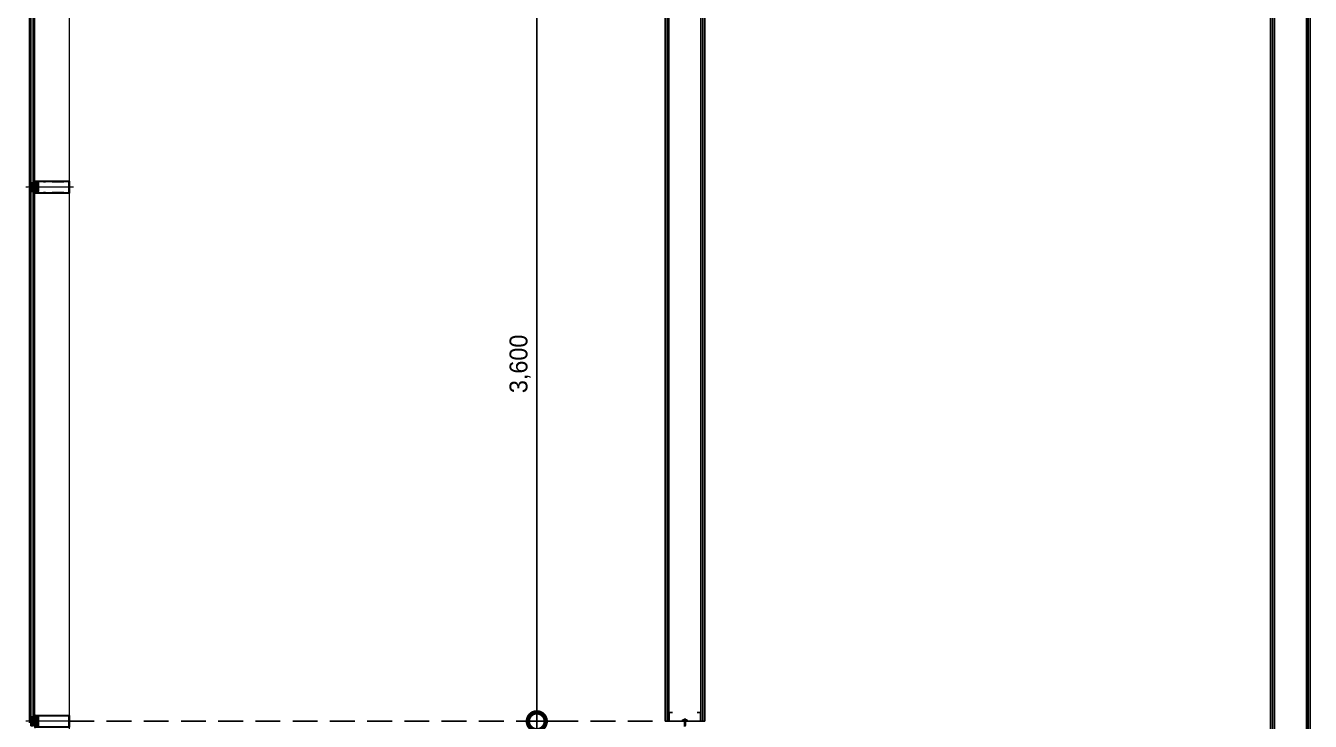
# Model space of a CAD drawing. Header units: millimetres. Extents: x 19868 to 801382, y -4805 to 85279.
# Drawn here: x 507518 to 513988, y 42279 to 45782 of the extents above; entities that cross this region are included whole.
import ezdxf

# ---------------------------------------------------------------- set-up
doc = ezdxf.new("R2010")
doc.units = ezdxf.units.MM
doc.header["$LTSCALE"] = 250
doc.linetypes.add('HIDDENX2', pattern=[0.75, 0.5, -0.25])
doc.layers.get('Defpoints').update_dxf_attribs({"color": 151})
for name, color, linetype in [('8입면선', 8, 'Continuous'), ('A-FIN', 6, 'Continuous'), ('A-WALL-D', 7, 'Continuous'), ('A-WIN', 4, 'Continuous'), ('B-AR', 7, 'Continuous'), ('GAGAM-DT', 7, 'Continuous'), ('GLASS', 7, 'Continuous'), ('polyamide', 6, 'Continuous'), ('SEALANT', 252, 'Continuous'), ('W200', 7, 'Continuous'), ('입면', 7, 'Continuous')]:
    doc.layers.add(name, color=color, linetype=linetype)
doc.layers.add('A-WIN-ELE', color=8, linetype='Continuous', lineweight=9)
doc.layers.add('CEN', color=1, linetype='Continuous', lineweight=9)
doc.layers.add('CK', color=221, linetype='Continuous', plot=False)
doc.styles.add('Gdim', font='')
doc.styles.get('Gdim').set_extended_font_data('Dotum')
doc.dimstyles.new('Gdim50', dxfattribs={"dimscale": 30, "dimtxt": 3, "dimasz": 6, "dimexe": 1.5, "dimexo": 2, "dimgap": 1, "dimtad": 1, "dimdec": 0, "dimzin": 0, "dimdsep": 46, "dimlunit": 6, "dimtxsty": 'Gdim', "dimblk": 'DOTSMALL', "dimcen": 1.5, "dimdle": 1.5, "dimclrd": 256, "dimclre": 256, "dimclrt": 256, "dimazin": 0, "dimtfac": 1, "dimtdec": 0, "dimtix": 1, "dimtmove": 2, "dimatfit": 3, "dimldrblk": 'DOTSMALL', "dimfxl": 1.5, "dimtolj": 1, "dimtzin": 0, "dimlwd": -1, "dimlwe": -1, "dimarcsym": 1})
pattern_1 = [(248.1986, (-173212.08805, -82748.5761), (0.464238432, -0.5222680618), [0, -0.625])]
pattern_2 = [(90, (81799.66684, 89232.96467), (-0.15875, 0.079375), [0, -0.15875])]
pattern_3 = [(225, (58457.0195, -22344.7967), (1.122532015, -1.122532015), []), (315, (58457.0195, -22344.7967), (1.122532015, 1.122532015), [])]
pattern_4 = [(270, (-23796.0773, 66483.7451), (1.5875, -1.5875), [1.5875, -1.5875])]
pattern_5 = [(315, (-242.3621, 2021.3178), (0.8838835, 0.8838835), []), (45, (-242.3621, 2021.3178), (-0.8838835, 0.8838835), [])]

# ---------------------------------------------------------------- blocks, each defined once
blk = doc.blocks.new('_DotSmall')
at = {"color": 0, "linetype": 'ByBlock', "const_width": 0.5}
blk.add_lwpolyline([(-0.0625, 0, 1), (0.0625, 0, 1)], format="xyb", close=True, dxfattribs=at)
blk = doc.blocks.new('*D80')
at = {"layer": 'CK', "transparency": 16777216}
for p, q in [((510230.6, 45878.9), (510047.4, 45878.9)), ((510092.4, 42233.9), (510092.4, 45923.9)), ((510230.6, 42278.9), (510047.4, 42278.9))]:
    blk.add_line(p, q, dxfattribs=at)
at = {"layer": 'Defpoints', "color": 0, "transparency": 16777216}
for p in [(510092.4, 45878.9), (510290.6, 45878.9), (510290.6, 42278.9)]:
    blk.add_point(p, dxfattribs=at)
at = {"layer": 'CK', "transparency": 16777216, "xscale": 180, "yscale": 180, "zscale": 180}
for p, rotation in [((510092.4, 45878.9), 90), ((510092.4, 42278.9), 270)]:
    blk.add_blockref('_DotSmall', p, dxfattribs=dict(at, rotation=rotation))
at = {"layer": 'CK', "transparency": 16777216, "insert": (510008.6, 44078.9), "char_height": 90, "attachment_point": 5, "rotation": 90, "style": 'Gdim'}
blk.add_mtext('\\A1;3,600', dxfattribs=at)
blk = doc.blocks.new('A$Cd4bde356')
at = {"layer": 'GLASS', "transparency": 33554687}
h = blk.add_hatch(dxfattribs=at)
h.set_pattern_fill('ANSI37', color=253, scale=10, angle=90, style=0)
h.set_pattern_definition(pattern_5)
h.paths.add_polyline_path([(38, 8.5, 0.198912), (38.3, 7.8, 0.112366), (25.7, 7.8, 0.198912), (26, 8.5), (26, 15.5), (27, 15.5), (27, 16.2, 0.414214), (27.8, 15.5), (36.3, 15.5, 0.414035), (37, 16.2), (37, 15.5), (38, 15.5)])
h = blk.add_hatch(dxfattribs=at)
h.set_pattern_fill('ANSI37', color=253, scale=10, angle=270, style=0)
h.set_pattern_definition(pattern_5)
h.paths.add_polyline_path([(38, -8.5, -0.198912), (38.3, -7.8, -0.112366), (25.7, -7.8, -0.198912), (26, -8.5), (26, -15.5), (27, -15.5), (27, -16.2, -0.414214), (27.8, -15.5), (36.3, -15.5, -0.414035), (37, -16.2), (37, -15.5), (38, -15.5)])
at = {"layer": 'SEALANT', "transparency": 33554687}
h = blk.add_hatch(dxfattribs=at)
h.set_pattern_fill('DOTS', color=253, scale=0.5)
h.set_pattern_definition([(360, (-73084.1342, 247739.18495), (0.396875, 0.79375), [0, -0.79375])])
edge = h.paths.add_edge_path()
edge.add_line((29.2, -8.2), (28.8, -8.2))
edge.add_arc((34, 40.5), 49, 263.93206, 271.30611)
edge.add_line((35.1, -8.5), (34.7, -8.5))
edge.add_line((34.7, -8.5), (34.2, -8.4))
edge.add_line((34.2, -8.4), (33.8, -8.3))
edge.add_line((33.8, -8.3), (33.3, -8.2))
edge.add_line((33.3, -8.2), (32.9, -8.1))
edge.add_line((32.9, -8.1), (32.4, -8))
edge.add_line((32.4, -8), (32, -7.9))
edge.add_line((32, -7.9), (31.6, -7.7))
edge.add_line((31.6, -7.7), (31.2, -7.5))
edge.add_line((31.2, -7.5), (30.9, -7.4))
edge.add_line((30.9, -7.4), (30.4, -7.7))
edge.add_line((30.4, -7.7), (29.8, -8))
edge.add_line((29.8, -8), (29.2, -8.2))
edge = h.paths.add_edge_path()
edge.add_line((28.8, 8.2), (29.2, 8.2))
edge.add_line((29.2, 8.2), (29.8, 8))
edge.add_line((29.8, 8), (30.4, 7.7))
edge.add_line((30.4, 7.7), (30.9, 7.4))
edge.add_line((30.9, 7.4), (31.2, 7.5))
edge.add_line((31.2, 7.5), (31.6, 7.7))
edge.add_line((31.6, 7.7), (32, 7.9))
edge.add_line((32, 7.9), (32.4, 8))
edge.add_line((32.4, 8), (32.9, 8.1))
edge.add_line((32.9, 8.1), (33.3, 8.2))
edge.add_line((33.3, 8.2), (33.8, 8.3))
edge.add_line((33.8, 8.3), (34.2, 8.4))
edge.add_line((34.2, 8.4), (34.7, 8.5))
edge.add_line((34.7, 8.5), (35.1, 8.5))
edge.add_arc((34, -40.5), 49, 88.69389, 96.06856)
edge = h.paths.add_edge_path()
edge.add_line((27.4, 8), (27.6, 8.1))
edge.add_arc((34, -40.5), 49, 97.49491, 99.74726)
edge.add_line((25.7, 7.8), (25, 7.5))
edge.add_line((25, 7.5), (21, 7.5))
edge.add_arc((21, 8.5), 1, 190.59727, 270, ccw=False)
edge.add_arc((-70.7, 0), 91, -5.24052, 5.24052, ccw=False)
edge.add_arc((21, -8.5), 1, 90, 169.40273, ccw=False)
edge.add_line((21, -7.5), (25, -7.5))
edge.add_line((25, -7.5), (25.7, -7.8))
edge.add_arc((34, 40.5), 49, 260.25274, 262.50428)
edge.add_line((27.6, -8.1), (27.4, -8))
edge.add_line((27.4, -8), (26.8, -7.7))
edge.add_line((26.8, -7.7), (26.3, -7.4))
edge.add_line((26.3, -7.4), (25.9, -6.9))
edge.add_line((25.9, -6.9), (25.6, -6.4))
edge.add_line((25.6, -6.4), (25.4, -5.8))
edge.add_line((25.4, -5.8), (25.2, -5.2))
edge.add_line((25.2, -5.2), (25.2, -4.6))
edge.add_line((25.2, -4.6), (25.4, -3.9))
edge.add_line((25.4, -3.9), (25.6, -3.4))
edge.add_line((25.6, -3.4), (25.9, -2.8))
edge.add_line((25.9, -2.8), (26.3, -2.4))
edge.add_line((26.3, -2.4), (26.4, -2.3))
edge.add_line((26.4, -2.3), (26.3, -2))
edge.add_line((26.3, -2), (26.2, -1.6))
edge.add_line((26.2, -1.6), (26.1, -1.2))
edge.add_line((26.1, -1.2), (26.1, -0.8))
edge.add_line((26.1, -0.8), (26, -0.4))
edge.add_line((26, -0.4), (26, 0))
edge.add_line((26, 0), (26, 0.4))
edge.add_line((26, 0.4), (26.1, 0.8))
edge.add_line((26.1, 0.8), (26.1, 1.2))
edge.add_line((26.1, 1.2), (26.2, 1.6))
edge.add_line((26.2, 1.6), (26.3, 2))
edge.add_line((26.3, 2), (26.4, 2.3))
edge.add_line((26.4, 2.3), (26.3, 2.4))
edge.add_line((26.3, 2.4), (25.9, 2.8))
edge.add_line((25.9, 2.8), (25.6, 3.4))
edge.add_line((25.6, 3.4), (25.4, 3.9))
edge.add_line((25.4, 3.9), (25.2, 4.6))
edge.add_line((25.2, 4.6), (25.2, 5.2))
edge.add_line((25.2, 5.2), (25.4, 5.8))
edge.add_line((25.4, 5.8), (25.6, 6.4))
edge.add_line((25.6, 6.4), (25.9, 6.9))
edge.add_line((25.9, 6.9), (26.3, 7.4))
edge.add_line((26.3, 7.4), (26.8, 7.7))
edge.add_line((26.8, 7.7), (27.4, 8))
at = {"layer": 'SEALANT'}
h = blk.add_hatch(dxfattribs=at)
h.set_pattern_fill('DOTS', color=8, scale=10, angle=248.1986)
h.set_pattern_definition(pattern_1)
edge = h.paths.add_edge_path()
edge.add_ellipse((28.6, 4.9), major_axis=(0, 3.37), ratio=1, start_angle=0, end_angle=360, ccw=False)
at = {"layer": 'SEALANT', "transparency": 33554687}
h = blk.add_hatch(dxfattribs=at)
h.set_pattern_fill('ANSI37', color=253, scale=0.5)
h.set_pattern_definition(pattern_3)
h.paths.add_polyline_path([(52, 14.5), (44, 14.5), (44, 31, 0.032752), (52, 30)])
at = {"layer": 'SEALANT'}
h = blk.add_hatch(dxfattribs=at)
h.set_pattern_fill('DASH', color=253, scale=0.5, angle=90, style=0)
h.set_pattern_definition(pattern_4)
h.paths.add_polyline_path([(52, 14.5), (44, 14.5), (44, 4.5), (52, 4.5)])
at = {"layer": 'SEALANT', "transparency": 33554687}
h = blk.add_hatch(dxfattribs=at)
h.set_pattern_fill('DOTS', color=253, scale=0.1, angle=90)
h.set_pattern_definition(pattern_2)
h.paths.add_polyline_path([(52.1, 2.7), (53.9, 2.7), (53.9, 2.9), (53.9, 3.8), (53.9, 4.5), (52.5, 4.5, -0.362029), (52, 4.9, -0.057613), (51.7, 2.5), (51.9, 2.7, -0.198912)])
at = {"layer": 'SEALANT'}
h = blk.add_hatch(dxfattribs=at)
h.set_pattern_fill('DOTS', color=8, scale=10, angle=248.1986)
h.set_pattern_definition(pattern_1)
edge = h.paths.add_edge_path()
edge.add_ellipse((28.6, -4.9), major_axis=(0, -3.37), ratio=1, start_angle=0, end_angle=360)
h = blk.add_hatch(dxfattribs=at)
h.set_pattern_fill('DASH', color=253, scale=0.5, angle=270, style=0)
h.set_pattern_definition(pattern_4)
h.paths.add_polyline_path([(52, -14.5), (44, -14.5), (44, -4.5), (52, -4.5)])
at = {"layer": 'SEALANT', "transparency": 33554687}
h = blk.add_hatch(dxfattribs=at)
h.set_pattern_fill('ANSI37', color=253, scale=0.5)
h.set_pattern_definition(pattern_3)
h.paths.add_polyline_path([(52, -14.5), (44, -14.5), (44, -31, -0.032752), (52, -30)])
h = blk.add_hatch(dxfattribs=at)
h.set_pattern_fill('DOTS', color=253, scale=0.1, angle=270)
h.set_pattern_definition(pattern_2)
h.paths.add_polyline_path([(52.1, -2.7), (53.9, -2.7), (53.9, -3), (53.9, -3.8), (53.9, -4.5), (52.5, -4.5, 0.362029), (52, -4.9, 0.057613), (51.7, -2.5), (51.9, -2.7, 0.198912)])
at = {"layer": 'B-AR'}
for points in [[(56.4, -2.7, -0.414214), (57.4, -3.7), (57.4, -4.6, 0.298217), (57.1, -5.1, 0.298217), (57.4, -5.5), (57.4, -16.3, 0.298217), (57.1, -16.8, 0.414214), (57.6, -17.3), (59.6, -17.3, 0.414214), (60.1, -16.8, 0.236068), (59.9, -16.4), (59.9, -0.4, 0.236068), (60.1, 0, 0.236068), (59.9, 0.4), (59.9, 16.4, 0.236068), (60.1, 16.8, 0.414214), (59.6, 17.3), (57.6, 17.3, 0.414214), (57.1, 16.8, 0.298217), (57.4, 16.3), (57.4, 5.5, 0.298217), (57.1, 5.1, 0.298217), (57.4, 4.6), (57.4, 3.7, -0.414214), (56.4, 2.7), (52.1, 2.7, 0.198912), (51.9, 2.7), (51, 1.8, -0.198911), (50.3, 1.5), (24.2, 1.5, 0.414214), (22.7, 0, 0.414214), (24.2, -1.5), (50.3, -1.5, -0.198912), (51, -1.8), (51.7, -2.5, 0.198912), (52.4, -2.7)], [(54.7, 19, -0.414214), (55.7, 20), (62, 20, -0.414214), (62.5, 19.5), (62.5, -19.5, -0.414214), (62, -20), (55.7, -20, -0.414214), (54.7, -19), (54.7, -4.7, 0.414214), (54.5, -4.5), (52.5, -4.5, 0.414214), (52, -5), (52, -30), (220, -30), (220, 30), (52, 30), (52, 5, 0.414214), (52.5, 4.5), (54.5, 4.5, 0.414214), (54.7, 4.7)], [(89.4, -28), (54.8, -28, -0.414214), (54.3, -27.5), (54.3, -22.7, -0.414214), (54.8, -22.2), (64.2, -22.2, 0.414214), (64.7, -21.7), (64.7, 21.7, 0.414214), (64.2, 22.2), (54.8, 22.2, -0.414214), (54.3, 22.7), (54.3, 27.5, -0.414214), (54.8, 28), (89.4, 28), (89.9, 27.5), (99.1, 27.5), (99.6, 28), (132.4, 28), (132.9, 27.5), (192.1, 27.5), (192.6, 28), (217, 28, -0.414214), (217.5, 27.5), (217.5, -27.5, -0.414214), (217, -28), (192.6, -28), (192.1, -27.5), (132.9, -27.5), (132.4, -28), (99.6, -28), (99.1, -27.5), (89.9, -27.5)]]:
    blk.add_lwpolyline(points, format="xyb", close=True, dxfattribs=at)
at = {"layer": 'CEN', "ltscale": 0.005}
blk.add_line((240, 0, 0), (0, 0), dxfattribs=at)
at = {"layer": 'GLASS', "color": 1, "linetype": 'Continuous'}
for p, q in [((26.8, 15.5, 0), (26.8, 22.5, 0)), ((37.2, 15.5, 0), (37.2, 22.5, 0)), ((26.8, -15.5, 0), (26.8, -22.5, 0)), ((37.2, -15.5, 0), (37.2, -22.5, 0))]:
    blk.add_line(p, q, dxfattribs=at)
at = {"layer": 'GLASS', "color": 1, "linetype": 'Continuous', "elevation": 0}
for points in [[(38, 8.5, 0.198912), (38.3, 7.8, 0.112366), (25.7, 7.8, 0.198912), (26, 8.5), (26, 15.5), (27, 15.5), (27, 16.2, 0.414214), (27.8, 15.5), (36.3, 15.5, 0.414035), (37, 16.2), (37, 15.5), (38, 15.5)], [(38, -8.5, -0.198912), (38.3, -7.8, -0.112366), (25.7, -7.8, -0.198912), (26, -8.5), (26, -15.5), (27, -15.5), (27, -16.2, -0.414214), (27.8, -15.5), (36.3, -15.5, -0.414035), (37, -16.2), (37, -15.5), (38, -15.5)]]:
    blk.add_lwpolyline(points, format="xyb", close=True, dxfattribs=at)
for points in [[(27, 15.5), (27, 22.5), (26, 22.5), (26, 15.5)], [(37, 15.5), (37, 22.5), (38, 22.5), (38, 15.5)], [(27, -15.5), (27, -22.5), (26, -22.5), (26, -15.5)], [(37, -15.5), (37, -22.5), (38, -22.5), (38, -15.5)]]:
    blk.add_lwpolyline(points, close=True, dxfattribs=at)
for points in [[(37, 16.2, -0.414214), (36.3, 15.5), (27.8, 15.5, -0.414214), (27, 16.2), (27, 22, -0.414214), (27.6, 22.5), (31.5, 22.5), (32, 22), (32.5, 22.5), (36.5, 22.5, -0.414214), (37, 22), (37, 16.2)], [(36.5, 16.2), (36.5, 21.8, 0.414214), (36.3, 22), (27.8, 22, 0.414214), (27.6, 21.8), (27.6, 16.2, 0.414214), (27.8, 16), (36.3, 16, 0.414214), (36.5, 16.2)], [(37, -16.2, 0.414214), (36.3, -15.5), (27.8, -15.5, 0.414214), (27, -16.2), (27, -22, 0.414214), (27.6, -22.5), (31.5, -22.5), (32, -22), (32.5, -22.5), (36.5, -22.5, 0.414214), (37, -22), (37, -16.2)], [(36.5, -16.2), (36.5, -21.8, -0.414214), (36.3, -22), (27.8, -22, -0.414214), (27.6, -21.8), (27.6, -16.2, -0.414214), (27.8, -16), (36.3, -16, -0.414214), (36.5, -16.2)]]:
    blk.add_lwpolyline(points, format="xyb", dxfattribs=at)
at = {"layer": 'GLASS', "color": 8, "linetype": 'Continuous'}
for centre in [(28.4, 21.2, 0), (28.4, 19.7, 0), (28.4, 18.2, 0), (28.4, 16.7, 0), (29.8, 21.2, 0), (29.8, 19.7, 0), (29.8, 18.2, 0), (29.8, 16.7, 0), (31.2, 21.2, 0), (31.2, 19.7, 0), (31.2, 18.2, 0), (31.2, 16.7, 0), (32.8, 21.2, 0), (32.8, 19.7, 0), (32.8, 18.2, 0), (32.8, 16.7, 0), (34.2, 21.2, 0), (34.2, 19.7, 0), (34.2, 18.2, 0), (34.2, 16.7, 0), (35.8, 21.2, 0), (35.8, 19.7, 0), (35.8, 18.2, 0), (35.8, 16.7, 0)]:
    blk.add_circle(centre, 0.65, dxfattribs=at)
at = {"layer": 'polyamide', "color": 5}
blk.add_lwpolyline([(60.3, -17.9), (60.3, 0), (60.3, -17.9), (56.9, -17.9), (56.9, -3.5), (56.4, -3), (53.9, -3), (53.9, -3.8), (54.4, -4.3), (54.9, -4.3), (54.9, -6.4), (55.2, -6.7), (55.2, -17), (54.9, -17), (54.9, -19), (55.4, -19.5), (61.8, -19.5), (62.3, -19), (62.3, -17), (62, -17), (62, -6.5), (62.3, -6.5), (62.3, -2), (62, -2), (62, 2), (62.3, 2), (62.3, 6.5), (62, 6.5), (62, 17), (62.3, 17), (62.3, 19), (61.8, 19.5), (55.4, 19.5), (54.9, 19), (54.9, 17), (55.2, 17), (55.2, 6.7), (54.9, 6.4), (54.9, 4.3), (54.4, 4.3), (53.9, 3.8), (53.9, 2.9), (56.4, 2.9), (56.9, 3.4), (56.9, 17.8), (60.3, 17.8), (60.3, 0)], dxfattribs=at)
at = {"layer": 'SEALANT', "color": 4, "elevation": 0}
blk.add_lwpolyline([(20, 8.5, -0.046781), (20, -8.5)], format="xyb", dxfattribs=at)
at = {"layer": 'SEALANT', "color": 4}
for points in [[(52, 30, -0.032752), (44, 31)], [(52, -30, 0.032752), (44, -31)]]:
    blk.add_lwpolyline(points, format="xyb", dxfattribs=at)
for points in [[(52, 14.5), (44, 14.5), (44, 4.5), (52, 4.5)], [(52, -14.5), (44, -14.5), (44, -4.5), (52, -4.5)]]:
    blk.add_lwpolyline(points, close=True, dxfattribs=at)
at = {"layer": 'SEALANT', "color": 8}
for centre, start, end in [((40.6, 5.1), 346.77836, 359.22451), ((40.6, -5.1), 0.77549, 13.22164)]:
    blk.add_arc(centre, 11.4, start, end, dxfattribs=at)
at = {"layer": 'SEALANT', "color": 4, "extrusion": (0, 0, -1)}
blk.add_ellipse((28.6, 4.9, 0), major_axis=(0, 3.37), ratio=1, dxfattribs=at)
at = {"layer": 'SEALANT', "color": 4}
blk.add_ellipse((28.6, -4.9, 0), major_axis=(0, -3.37), ratio=1, dxfattribs=at)
blk = doc.blocks.new('*U124')
at = {"layer": '8입면선', "color": 8}
for p, q in [((3316397.6, 472011.4), (3316397.6, 477651.4)), ((3316577.6, 472011.4), (3316577.6, 477651.4))]:
    blk.add_line(p, q, dxfattribs=at)
at = {"layer": 'A-WALL-D'}
for p, q in [((3316387.6, 477651.4), (3316387.6, 472011.4)), ((3316407.6, 477651.4), (3316387.6, 477651.4)), ((3316407.6, 472021.4), (3316407.6, 477651.4)), ((3316567.6, 472021.4), (3316567.6, 477651.4)), ((3316587.6, 477651.4), (3316567.6, 477651.4)), ((3316587.6, 477651.4), (3316587.6, 472011.4)), ((3316407.6, 472011.4), (3316387.6, 472011.4)), ((3316587.6, 472011.4), (3316567.6, 472011.4))]:
    blk.add_line(p, q, dxfattribs=at)
at = {"layer": 'CK', "linetype": 'Continuous'}
blk.add_line((3316472.9, 472011.4), (3316502.3, 472011.4), dxfattribs=at)
at = {"layer": 'GAGAM-DT', "color": 8}
for p, q in [((3316492.7, 477645.6), (3316482.8, 477645.6)), ((3316482.8, 477645.6), (3316482.8, 477642.1)), ((3316491.2, 477640.6), (3316484.3, 477640.6)), ((3316485.3, 477645.6), (3316485.3, 477677)), ((3316490.3, 477671.5), (3316485.3, 477677)), ((3316485.3, 477645.6), (3316485.3, 477640.6)), ((3316490.3, 477645.6), (3316490.3, 477671.5)), ((3316490.3, 477645.6), (3316490.3, 477640.6)), ((3316492.7, 477645.6), (3316492.7, 477642.1)), ((3316482.8, 472017.2), (3316482.8, 472020.7)), ((3316492.7, 472017.2), (3316482.8, 472017.2)), ((3316491.2, 472022.2), (3316484.3, 472022.2)), ((3316485.3, 472017.2), (3316485.3, 472022.2)), ((3316485.3, 472017.2), (3316485.3, 471985.8)), ((3316490.3, 471991.3), (3316485.3, 471985.8)), ((3316490.3, 472017.2), (3316490.3, 472022.2)), ((3316490.3, 472017.2), (3316490.3, 471991.3)), ((3316492.7, 472017.2), (3316492.7, 472020.7))]:
    blk.add_line(p, q, dxfattribs=at)
for centre, start, end in [((3316484.3, 477642.1), 180, 270), ((3316491.2, 477642.1), 270, 0), ((3316484.3, 472020.7), 90, 180), ((3316491.2, 472020.7), 0, 90)]:
    blk.add_arc(centre, 1.51, start, end, dxfattribs=at)
at = {"layer": '입면', "color": 6}
for p, q in [((3316407.6, 477606.4), (3316407.6, 477651.4)), ((3316407.6, 477651.4), (3316472.9, 477651.4)), ((3316472.4, 477650.2), (3316408.8, 477650.2)), ((3316408.8, 477650.2), (3316408.8, 477607.6)), ((3316477.4, 477644.4), (3316472.4, 477650.2)), ((3316472.9, 477651.4), (3316477.9, 477645.6)), ((3316497.8, 477644.4), (3316477.4, 477644.4)), ((3316477.9, 477645.6), (3316497.3, 477645.6)), ((3316497.3, 477645.6), (3316502.3, 477651.4)), ((3316502.8, 477650.2), (3316497.8, 477644.4)), ((3316502.3, 477651.4), (3316567.6, 477651.4)), ((3316566.4, 477650.2), (3316502.8, 477650.2)), ((3316566.4, 477607.6), (3316566.4, 477650.2)), ((3316567.6, 477651.4), (3316567.6, 477606.4)), ((3316425.4, 477606.4), (3316407.6, 477606.4)), ((3316408.8, 477607.6), (3316425.4, 477607.6)), ((3316425.4, 477607.6), (3316425.4, 477606.4)), ((3316549.8, 477606.4), (3316549.8, 477607.6)), ((3316549.8, 477607.6), (3316566.4, 477607.6)), ((3316567.6, 477606.4), (3316549.8, 477606.4)), ((3316425.4, 472056.4), (3316407.6, 472056.4)), ((3316407.6, 472056.4), (3316407.6, 472011.4)), ((3316408.8, 472012.6), (3316408.8, 472055.2)), ((3316408.8, 472055.2), (3316425.4, 472055.2)), ((3316425.4, 472055.2), (3316425.4, 472056.4)), ((3316567.6, 472056.4), (3316549.8, 472056.4)), ((3316549.8, 472056.4), (3316549.8, 472055.2)), ((3316549.8, 472055.2), (3316566.4, 472055.2)), ((3316566.4, 472055.2), (3316566.4, 472012.6)), ((3316567.6, 472011.4), (3316567.6, 472056.4)), ((3316407.6, 472011.4), (3316472.9, 472011.4)), ((3316472.4, 472012.6), (3316408.8, 472012.6)), ((3316477.4, 472018.5), (3316472.4, 472012.6)), ((3316472.9, 472011.4), (3316477.9, 472017.3)), ((3316497.8, 472018.5), (3316477.4, 472018.5)), ((3316477.9, 472017.3), (3316497.3, 472017.3)), ((3316497.3, 472017.3), (3316502.3, 472011.4)), ((3316502.8, 472012.6), (3316497.8, 472018.5)), ((3316502.3, 472011.4), (3316567.6, 472011.4)), ((3316566.4, 472012.6), (3316502.8, 472012.6))]:
    blk.add_line(p, q, dxfattribs=at)
blk = doc.blocks.new('*U125')
at = {"layer": '8입면선', "color": 8}
for p, q in [((3316397.6, 472011.4), (3316397.6, 479301.4)), ((3316577.6, 472011.4), (3316577.6, 479301.4))]:
    blk.add_line(p, q, dxfattribs=at)
at = {"layer": 'A-WALL-D'}
for p, q in [((3316387.6, 479301.4), (3316387.6, 472011.4)), ((3316407.6, 479301.4), (3316387.6, 479301.4)), ((3316407.6, 472021.4), (3316407.6, 479301.4)), ((3316567.6, 472021.4), (3316567.6, 479301.4)), ((3316587.6, 479301.4), (3316567.6, 479301.4)), ((3316587.6, 479301.4), (3316587.6, 472011.4)), ((3316407.6, 472011.4), (3316387.6, 472011.4)), ((3316587.6, 472011.4), (3316567.6, 472011.4))]:
    blk.add_line(p, q, dxfattribs=at)
at = {"layer": 'CK', "linetype": 'Continuous'}
blk.add_line((3316472.9, 472011.4), (3316502.3, 472011.4), dxfattribs=at)
at = {"layer": 'GAGAM-DT', "color": 8}
for p, q in [((3316485.3, 479295.6), (3316485.3, 479327)), ((3316490.3, 479321.5), (3316485.3, 479327)), ((3316490.3, 479295.6), (3316490.3, 479321.5)), ((3316492.7, 479295.6), (3316482.8, 479295.6)), ((3316482.8, 479295.6), (3316482.8, 479292.1)), ((3316491.2, 479290.6), (3316484.3, 479290.6)), ((3316485.3, 479295.6), (3316485.3, 479290.6)), ((3316490.3, 479295.6), (3316490.3, 479290.6)), ((3316492.7, 479295.6), (3316492.7, 479292.1)), ((3316482.8, 472017.2), (3316482.8, 472020.7)), ((3316492.7, 472017.2), (3316482.8, 472017.2)), ((3316491.2, 472022.2), (3316484.3, 472022.2)), ((3316485.3, 472017.2), (3316485.3, 472022.2)), ((3316485.3, 472017.2), (3316485.3, 471985.8)), ((3316490.3, 471991.3), (3316485.3, 471985.8)), ((3316490.3, 472017.2), (3316490.3, 472022.2)), ((3316490.3, 472017.2), (3316490.3, 471991.3)), ((3316492.7, 472017.2), (3316492.7, 472020.7))]:
    blk.add_line(p, q, dxfattribs=at)
for centre, start, end in [((3316484.3, 479292.1), 180, 270), ((3316491.2, 479292.1), 270, 0), ((3316484.3, 472020.7), 90, 180), ((3316491.2, 472020.7), 0, 90)]:
    blk.add_arc(centre, 1.51, start, end, dxfattribs=at)
at = {"layer": '입면', "color": 6}
for p, q in [((3316407.6, 479256.4), (3316407.6, 479301.4)), ((3316407.6, 479301.4), (3316472.9, 479301.4)), ((3316472.4, 479300.2), (3316408.8, 479300.2)), ((3316408.8, 479300.2), (3316408.8, 479257.6)), ((3316477.4, 479294.4), (3316472.4, 479300.2)), ((3316472.9, 479301.4), (3316477.9, 479295.6)), ((3316497.3, 479295.6), (3316502.3, 479301.4)), ((3316502.8, 479300.2), (3316497.8, 479294.4)), ((3316502.3, 479301.4), (3316567.6, 479301.4)), ((3316566.4, 479300.2), (3316502.8, 479300.2)), ((3316566.4, 479257.6), (3316566.4, 479300.2)), ((3316567.6, 479301.4), (3316567.6, 479256.4)), ((3316425.4, 479256.4), (3316407.6, 479256.4)), ((3316408.8, 479257.6), (3316425.4, 479257.6)), ((3316425.4, 479257.6), (3316425.4, 479256.4)), ((3316497.8, 479294.4), (3316477.4, 479294.4)), ((3316477.9, 479295.6), (3316497.3, 479295.6)), ((3316549.8, 479256.4), (3316549.8, 479257.6)), ((3316549.8, 479257.6), (3316566.4, 479257.6)), ((3316567.6, 479256.4), (3316549.8, 479256.4)), ((3316425.4, 472056.4), (3316407.6, 472056.4)), ((3316407.6, 472056.4), (3316407.6, 472011.4)), ((3316408.8, 472012.6), (3316408.8, 472055.2)), ((3316408.8, 472055.2), (3316425.4, 472055.2)), ((3316425.4, 472055.2), (3316425.4, 472056.4)), ((3316567.6, 472056.4), (3316549.8, 472056.4)), ((3316549.8, 472056.4), (3316549.8, 472055.2)), ((3316549.8, 472055.2), (3316566.4, 472055.2)), ((3316566.4, 472055.2), (3316566.4, 472012.6)), ((3316567.6, 472011.4), (3316567.6, 472056.4)), ((3316407.6, 472011.4), (3316472.9, 472011.4)), ((3316472.4, 472012.6), (3316408.8, 472012.6)), ((3316477.4, 472018.5), (3316472.4, 472012.6)), ((3316472.9, 472011.4), (3316477.9, 472017.3)), ((3316497.8, 472018.5), (3316477.4, 472018.5)), ((3316477.9, 472017.3), (3316497.3, 472017.3)), ((3316497.3, 472017.3), (3316502.3, 472011.4)), ((3316502.8, 472012.6), (3316497.8, 472018.5)), ((3316502.3, 472011.4), (3316567.6, 472011.4)), ((3316566.4, 472012.6), (3316502.8, 472012.6))]:
    blk.add_line(p, q, dxfattribs=at)

msp = doc.modelspace()

# ---------------------------------------------------------------- linework, layer by layer
at = {"layer": 'A-FIN', "linetype": 'HIDDENX2'}
msp.add_line((507738.2, 42278.9), (510738.2, 42278.9), dxfattribs=at)
at = {"layer": 'A-WIN'}
for points in [[(507544.2, 44977.4, -0.414214), (507543.2, 44976.4), (507539.2, 44976.4, -0.414214), (507538.2, 44977.4), (507538.2, 47620.4, -0.414214), (507539.2, 47621.4), (507543.2, 47621.4, -0.414214), (507544.2, 47620.4)], [(507562.2, 44977.4, -0.414214), (507561.2, 44976.4), (507557.2, 44976.4, -0.414214), (507556.2, 44977.4), (507556.2, 47620.4, -0.414214), (507557.2, 47621.4), (507561.2, 47621.4, -0.414214), (507562.2, 47620.4)], [(507544.2, 42287.4, -0.414214), (507543.2, 42286.4), (507539.2, 42286.4, -0.414214), (507538.2, 42287.4), (507538.2, 44960.4, -0.414214), (507539.2, 44961.4), (507543.2, 44961.4, -0.414214), (507544.2, 44960.4)], [(507562.2, 42287.4, -0.414214), (507561.2, 42286.4), (507557.2, 42286.4, -0.414214), (507556.2, 42287.4), (507556.2, 44960.4, -0.414214), (507557.2, 44961.4), (507561.2, 44961.4, -0.414214), (507562.2, 44960.4)]]:
    msp.add_lwpolyline(points, format="xyb", close=True, dxfattribs=at)
at = {"layer": 'A-WIN-ELE'}
msp.add_lwpolyline([(507738.2, 34958.9), (507738.2, 50236.5)], dxfattribs=at)

# ---------------------------------------------------------------- block references
at = {"layer": 'A-WALL-D'}
for name, p in [('*U125', (-2802599.4, -429982.5)), ('*U124', (-2805649.4, -429732.5))]:
    msp.add_blockref(name, p, dxfattribs=at)
at = {"layer": 'W200'}
for p in [(507518.2, 44968.9, 0), (507518.2, 42278.9)]:
    msp.add_blockref('A$Cd4bde356', p, dxfattribs=at)

# ---------------------------------------------------------------- dimensions: what is measured, and where the dimension line sits
at = {"layer": 'CK'}
dim = msp.add_linear_dim(base=(510092.4, 45878.9), p1=(510290.6, 42278.9), p2=(510290.6, 45878.9), angle=90, dimstyle='Gdim50', dxfattribs=at)
dim.commit()
dim.dimension.update_dxf_attribs({"geometry": '*D80', "text_midpoint": (510008.6, 44078.9)})

doc.saveas('drawing.dxf')
